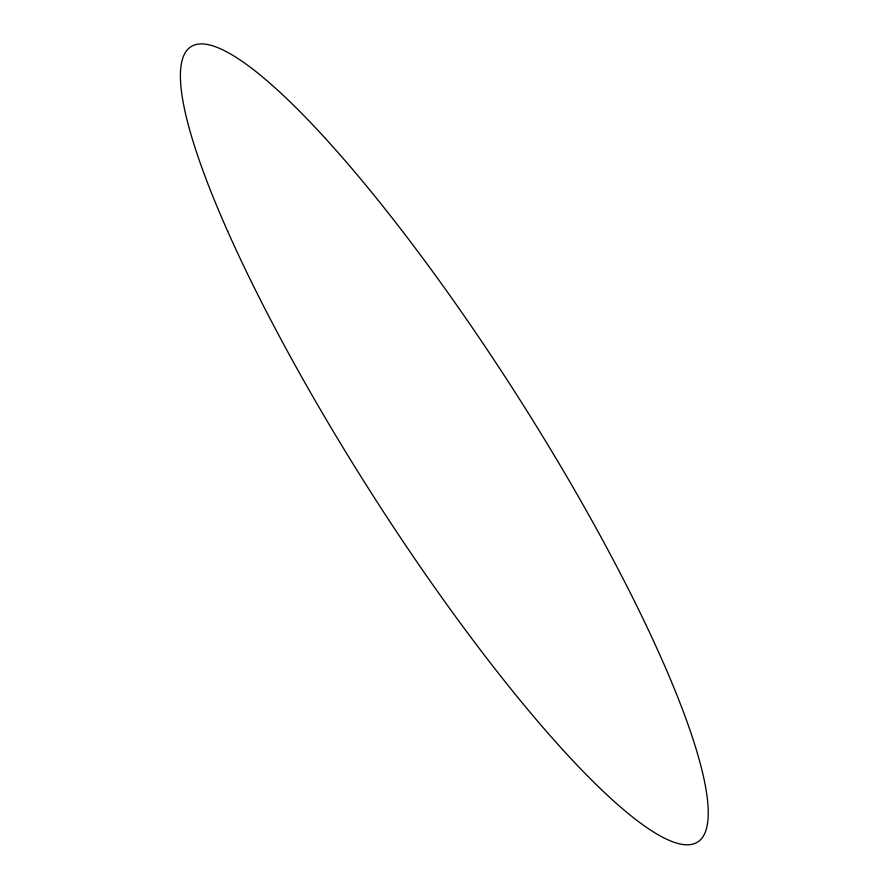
<?xml version="1.0" encoding="UTF-8"?>
<svg xmlns="http://www.w3.org/2000/svg" width="889" height="889" viewBox="0 0 889 889"><rect width="100%" height="100%" fill="white"/><g stroke="black" fill="none" stroke-linecap="round" stroke-linejoin="round"><path stroke-width="1.33" d="M227.673 231.284A471.481 87.678 57.5 0 0 683.397 844.55A471.481 87.678 57.5 0 0 422.419 257.666A471.481 87.678 57.5 0 0 227.673 231.284"/></g></svg>
